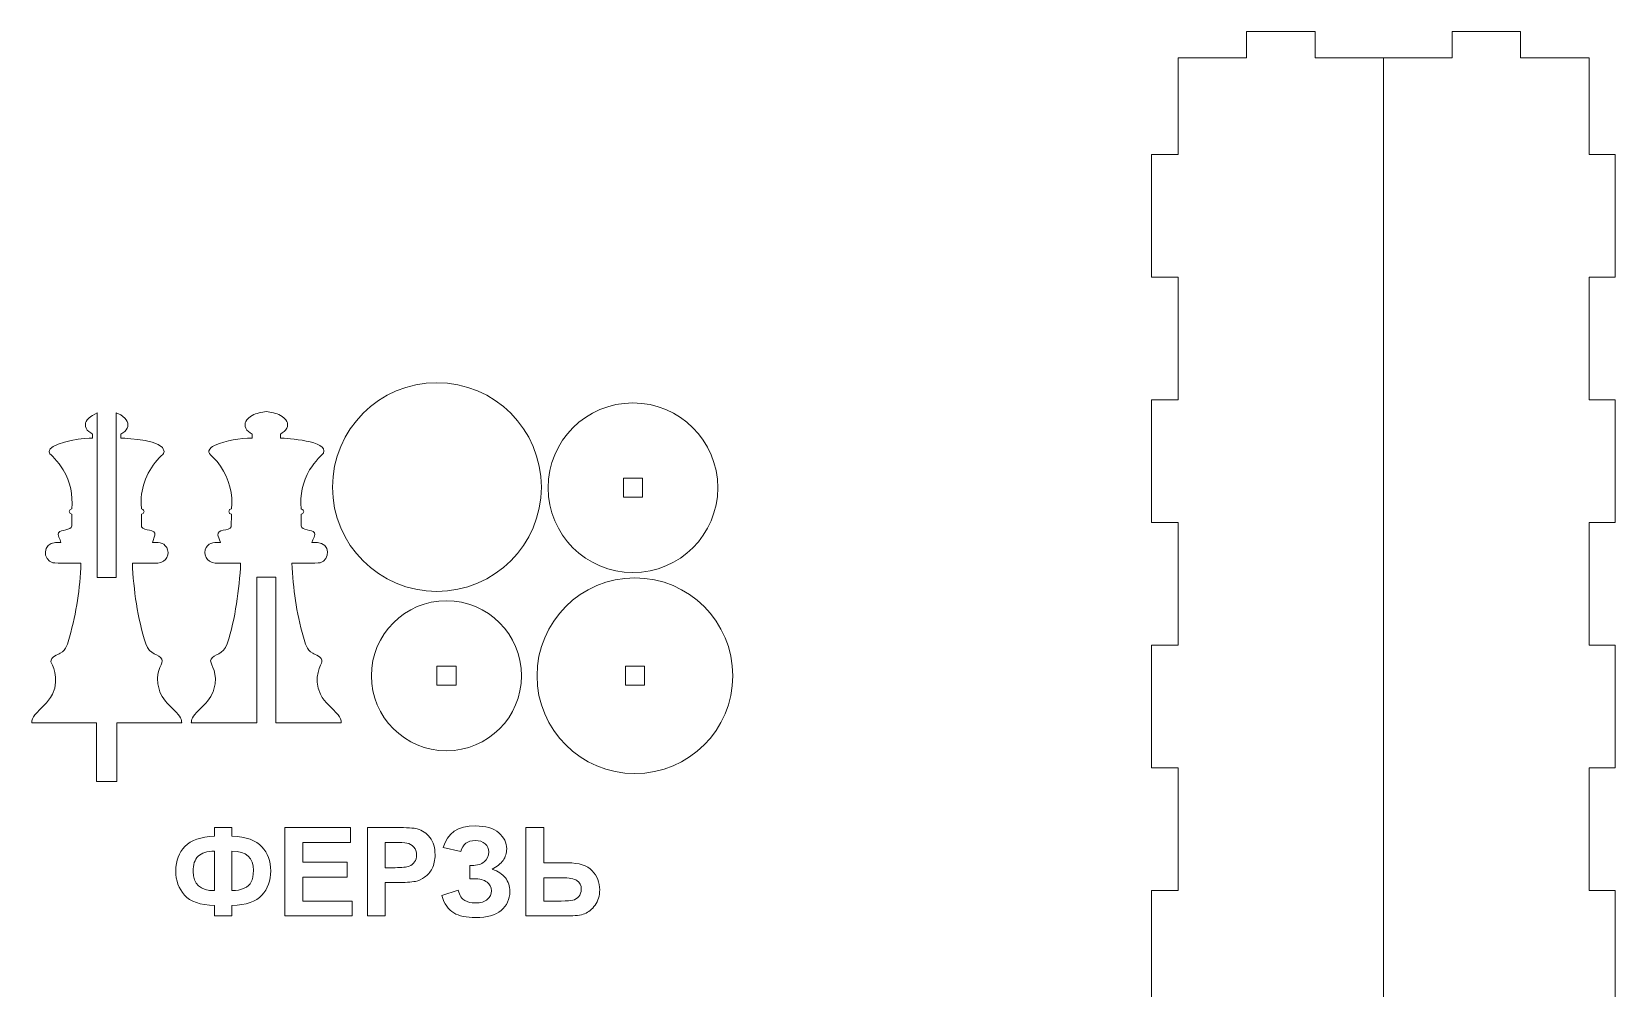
# Model space of a CAD drawing. Header units: centimetres. Extents: x -42.4 to 48.9, y -29.7 to 10.7.
# Drawn here: x -19.81 to 4.45, y -5.01 to 9.66 of the extents above; entities that cross this region are included whole.
import ezdxf

# ---------------------------------------------------------------- set-up
doc = ezdxf.new("R2010")
doc.units = ezdxf.units.CM
doc.header["$MEASUREMENT"] = 0
doc.layers.add('layer 1', color=7, linetype='Continuous')

msp = doc.modelspace()

# ---------------------------------------------------------------- linework, layer by layer
at = {"layer": 'layer 1', "color": 250, "lineweight": 9}
for points, knots in [([(0.90259, 9.25633), (0.90259, 9.25633), (0.90259, -21.91053), (0.90259, -21.91053), (0.90259, -21.91053), (0.90259, -21.91053), (-0.14721, -21.91053), (-0.14721, -21.91053), (-0.14721, -21.91053), (-0.14721, -21.91053), (-0.14721, -22.3101), (-0.14721, -22.3101), (-0.14721, -22.3101), (-0.14721, -22.3101), (-1.197, -22.3101), (-1.197, -22.3101), (-1.197, -22.3101), (-1.197, -22.3101), (-1.197, -21.91053), (-1.197, -21.91053), (-1.197, -21.91053), (-1.197, -21.91053), (-2.24679, -21.91053), (-2.24679, -21.91053), (-2.24679, -21.91053), (-2.24679, -21.91053), (-2.24679, -20.42976), (-2.24679, -20.42976), (-2.24679, -20.42976), (-2.24679, -20.42976), (-2.65242, -20.42976), (-2.65242, -20.42976), (-2.65242, -20.42976), (-2.65242, -20.42976), (-2.65242, -18.5494), (-2.65242, -18.5494), (-2.65242, -18.5494), (-2.65242, -18.5494), (-2.24679, -18.5494), (-2.24679, -18.5494), (-2.24679, -18.5494), (-2.24679, -18.5494), (-2.24679, -16.66905), (-2.24679, -16.66905), (-2.24679, -16.66905), (-2.24679, -16.66905), (-2.65242, -16.66905), (-2.65242, -16.66905), (-2.65242, -16.66905), (-2.65242, -16.66905), (-2.65242, -14.78869), (-2.65242, -14.78869), (-2.65242, -14.78869), (-2.65242, -14.78869), (-2.24679, -14.78869), (-2.24679, -14.78869), (-2.24679, -14.78869), (-2.24679, -14.78869), (-2.24679, -12.90834), (-2.24679, -12.90834), (-2.24679, -12.90834), (-2.24679, -12.90834), (-2.65242, -12.90834), (-2.65242, -12.90834), (-2.65242, -12.90834), (-2.65242, -12.90834), (-2.65242, -11.02798), (-2.65242, -11.02798), (-2.65242, -11.02798), (-2.65242, -11.02798), (-2.24679, -11.02798), (-2.24679, -11.02798), (-2.24679, -11.02798), (-2.24679, -11.02798), (-2.24679, -9.14763), (-2.24679, -9.14763), (-2.24679, -9.14763), (-2.24679, -9.14763), (-2.65242, -9.14763), (-2.65242, -9.14763), (-2.65242, -9.14763), (-2.65242, -9.14763), (-2.65242, -7.26727), (-2.65242, -7.26727), (-2.65242, -7.26727), (-2.65242, -7.26727), (-2.24679, -7.26727), (-2.24679, -7.26727), (-2.24679, -7.26727), (-2.24679, -7.26727), (-2.24679, -5.38693), (-2.24679, -5.38693), (-2.24679, -5.38693), (-2.24679, -5.38693), (-2.65242, -5.38693), (-2.65242, -5.38693), (-2.65242, -5.38693), (-2.65242, -5.38693), (-2.65242, -3.50657), (-2.65242, -3.50657), (-2.65242, -3.50657), (-2.65242, -3.50657), (-2.24679, -3.50657), (-2.24679, -3.50657), (-2.24679, -3.50657), (-2.24679, -3.50657), (-2.24679, -1.62621), (-2.24679, -1.62621), (-2.24679, -1.62621), (-2.24679, -1.62621), (-2.65242, -1.62621), (-2.65242, -1.62621), (-2.65242, -1.62621), (-2.65242, -1.62621), (-2.65242, 0.25415), (-2.65242, 0.25415), (-2.65242, 0.25415), (-2.65242, 0.25415), (-2.24679, 0.25415), (-2.24679, 0.25415), (-2.24679, 0.25415), (-2.24679, 0.25415), (-2.24679, 2.1345), (-2.24679, 2.1345), (-2.24679, 2.1345), (-2.24679, 2.1345), (-2.65242, 2.1345), (-2.65242, 2.1345), (-2.65242, 2.1345), (-2.65242, 2.1345), (-2.65242, 4.01486), (-2.65242, 4.01486), (-2.65242, 4.01486), (-2.65242, 4.01486), (-2.24679, 4.01486), (-2.24679, 4.01486), (-2.24679, 4.01486), (-2.24679, 4.01486), (-2.24679, 5.8952), (-2.24679, 5.8952), (-2.24679, 5.8952), (-2.24679, 5.8952), (-2.65242, 5.8952), (-2.65242, 5.8952), (-2.65242, 5.8952), (-2.65242, 5.8952), (-2.65242, 7.77556), (-2.65242, 7.77556), (-2.65242, 7.77556), (-2.65242, 7.77556), (-2.24679, 7.77556), (-2.24679, 7.77556), (-2.24679, 7.77556), (-2.24679, 7.77556), (-2.24679, 9.25633), (-2.24679, 9.25633), (-2.24679, 9.25633), (-2.24679, 9.25633), (-1.197, 9.25633), (-1.197, 9.25633), (-1.197, 9.25633), (-1.197, 9.25633), (-1.197, 9.65592), (-1.197, 9.65592), (-1.197, 9.65592), (-1.197, 9.65592), (-0.14721, 9.65592), (-0.14721, 9.65592), (-0.14721, 9.65592), (-0.14721, 9.65592), (-0.14721, 9.25633), (-0.14721, 9.25633), (-0.14721, 9.25633), (-0.14721, 9.25633), (0.90259, 9.25633), (0.90259, 9.25633)], [0, 0, 0, 0, 0.02222222, 0.02222222, 0.02222222, 0.02222222, 0.04444444, 0.04444444, 0.04444444, 0.04444444, 0.06666667, 0.06666667, 0.06666667, 0.06666667, 0.08888889, 0.08888889, 0.08888889, 0.08888889, 0.11111111, 0.11111111, 0.11111111, 0.11111111, 0.13333333, 0.13333333, 0.13333333, 0.13333333, 0.15555556, 0.15555556, 0.15555556, 0.15555556, 0.17777778, 0.17777778, 0.17777778, 0.17777778, 0.2, 0.2, 0.2, 0.2, 0.22222222, 0.22222222, 0.22222222, 0.22222222, 0.24444444, 0.24444444, 0.24444444, 0.24444444, 0.26666667, 0.26666667, 0.26666667, 0.26666667, 0.28888889, 0.28888889, 0.28888889, 0.28888889, 0.31111111, 0.31111111, 0.31111111, 0.31111111, 0.33333333, 0.33333333, 0.33333333, 0.33333333, 0.35555556, 0.35555556, 0.35555556, 0.35555556, 0.37777778, 0.37777778, 0.37777778, 0.37777778, 0.4, 0.4, 0.4, 0.4, 0.42222222, 0.42222222, 0.42222222, 0.42222222, 0.44444444, 0.44444444, 0.44444444, 0.44444444, 0.46666667, 0.46666667, 0.46666667, 0.46666667, 0.48888889, 0.48888889, 0.48888889, 0.48888889, 0.51111111, 0.51111111, 0.51111111, 0.51111111, 0.53333333, 0.53333333, 0.53333333, 0.53333333, 0.55555556, 0.55555556, 0.55555556, 0.55555556, 0.57777778, 0.57777778, 0.57777778, 0.57777778, 0.6, 0.6, 0.6, 0.6, 0.62222222, 0.62222222, 0.62222222, 0.62222222, 0.64444444, 0.64444444, 0.64444444, 0.64444444, 0.66666667, 0.66666667, 0.66666667, 0.66666667, 0.68888889, 0.68888889, 0.68888889, 0.68888889, 0.71111111, 0.71111111, 0.71111111, 0.71111111, 0.73333333, 0.73333333, 0.73333333, 0.73333333, 0.75555556, 0.75555556, 0.75555556, 0.75555556, 0.77777778, 0.77777778, 0.77777778, 0.77777778, 0.8, 0.8, 0.8, 0.8, 0.82222222, 0.82222222, 0.82222222, 0.82222222, 0.84444444, 0.84444444, 0.84444444, 0.84444444, 0.86666667, 0.86666667, 0.86666667, 0.86666667, 0.88888889, 0.88888889, 0.88888889, 0.88888889, 0.91111111, 0.91111111, 0.91111111, 0.91111111, 0.93333333, 0.93333333, 0.93333333, 0.93333333, 0.95555556, 0.95555556, 0.95555556, 0.95555556, 1, 1, 1, 1]), ([(0.90259, -21.91053), (0.90259, -21.91053), (1.95238, -21.91053), (1.95238, -21.91053), (1.95238, -21.91053), (1.95238, -21.91053), (1.95238, -22.3101), (1.95238, -22.3101), (1.95238, -22.3101), (1.95238, -22.3101), (3.00218, -22.3101), (3.00218, -22.3101), (3.00218, -22.3101), (3.00218, -22.3101), (3.00218, -21.91053), (3.00218, -21.91053), (3.00218, -21.91053), (3.00218, -21.91053), (4.05197, -21.91053), (4.05197, -21.91053), (4.05197, -21.91053), (4.05197, -21.91053), (4.05197, -20.42976), (4.05197, -20.42976), (4.05197, -20.42976), (4.05197, -20.42976), (4.45325, -20.42976), (4.45325, -20.42976), (4.45325, -20.42976), (4.45325, -20.42976), (4.45325, -18.5494), (4.45325, -18.5494), (4.45325, -18.5494), (4.45325, -18.5494), (4.05197, -18.5494), (4.05197, -18.5494), (4.05197, -18.5494), (4.05197, -18.5494), (4.05197, -16.66905), (4.05197, -16.66905), (4.05197, -16.66905), (4.05197, -16.66905), (4.45325, -16.66905), (4.45325, -16.66905), (4.45325, -16.66905), (4.45325, -16.66905), (4.45325, -14.78869), (4.45325, -14.78869), (4.45325, -14.78869), (4.45325, -14.78869), (4.05197, -14.78869), (4.05197, -14.78869), (4.05197, -14.78869), (4.05197, -14.78869), (4.05197, -12.90834), (4.05197, -12.90834), (4.05197, -12.90834), (4.05197, -12.90834), (4.45325, -12.90834), (4.45325, -12.90834), (4.45325, -12.90834), (4.45325, -12.90834), (4.45325, -11.02798), (4.45325, -11.02798), (4.45325, -11.02798), (4.45325, -11.02798), (4.05197, -11.02798), (4.05197, -11.02798), (4.05197, -11.02798), (4.05197, -11.02798), (4.05197, -9.14763), (4.05197, -9.14763), (4.05197, -9.14763), (4.05197, -9.14763), (4.45325, -9.14763), (4.45325, -9.14763), (4.45325, -9.14763), (4.45325, -9.14763), (4.45325, -7.26727), (4.45325, -7.26727), (4.45325, -7.26727), (4.45325, -7.26727), (4.05197, -7.26727), (4.05197, -7.26727), (4.05197, -7.26727), (4.05197, -7.26727), (4.05197, -5.38693), (4.05197, -5.38693), (4.05197, -5.38693), (4.05197, -5.38693), (4.45325, -5.38693), (4.45325, -5.38693), (4.45325, -5.38693), (4.45325, -5.38693), (4.45325, -3.50657), (4.45325, -3.50657), (4.45325, -3.50657), (4.45325, -3.50657), (4.05197, -3.50657), (4.05197, -3.50657), (4.05197, -3.50657), (4.05197, -3.50657), (4.05197, -1.62621), (4.05197, -1.62621), (4.05197, -1.62621), (4.05197, -1.62621), (4.45325, -1.62621), (4.45325, -1.62621), (4.45325, -1.62621), (4.45325, -1.62621), (4.45325, 0.25415), (4.45325, 0.25415), (4.45325, 0.25415), (4.45325, 0.25415), (4.05197, 0.25415), (4.05197, 0.25415), (4.05197, 0.25415), (4.05197, 0.25415), (4.05197, 2.1345), (4.05197, 2.1345), (4.05197, 2.1345), (4.05197, 2.1345), (4.45325, 2.1345), (4.45325, 2.1345), (4.45325, 2.1345), (4.45325, 2.1345), (4.45325, 4.01486), (4.45325, 4.01486), (4.45325, 4.01486), (4.45325, 4.01486), (4.05197, 4.01486), (4.05197, 4.01486), (4.05197, 4.01486), (4.05197, 4.01486), (4.05197, 5.8952), (4.05197, 5.8952), (4.05197, 5.8952), (4.05197, 5.8952), (4.45325, 5.8952), (4.45325, 5.8952), (4.45325, 5.8952), (4.45325, 5.8952), (4.45325, 7.77556), (4.45325, 7.77556), (4.45325, 7.77556), (4.45325, 7.77556), (4.05197, 7.77556), (4.05197, 7.77556), (4.05197, 7.77556), (4.05197, 7.77556), (4.05197, 9.25633), (4.05197, 9.25633), (4.05197, 9.25633), (4.05197, 9.25633), (3.00218, 9.25633), (3.00218, 9.25633), (3.00218, 9.25633), (3.00218, 9.25633), (3.00218, 9.65592), (3.00218, 9.65592), (3.00218, 9.65592), (3.00218, 9.65592), (1.95238, 9.65592), (1.95238, 9.65592), (1.95238, 9.65592), (1.95238, 9.65592), (1.95238, 9.25633), (1.95238, 9.25633), (1.95238, 9.25633), (1.95238, 9.25633), (0.90259, 9.25633), (0.90259, 9.25633)], [0, 0, 0, 0, 0.02272727, 0.02272727, 0.02272727, 0.02272727, 0.04545455, 0.04545455, 0.04545455, 0.04545455, 0.06818182, 0.06818182, 0.06818182, 0.06818182, 0.09090909, 0.09090909, 0.09090909, 0.09090909, 0.11363636, 0.11363636, 0.11363636, 0.11363636, 0.13636364, 0.13636364, 0.13636364, 0.13636364, 0.15909091, 0.15909091, 0.15909091, 0.15909091, 0.18181818, 0.18181818, 0.18181818, 0.18181818, 0.20454545, 0.20454545, 0.20454545, 0.20454545, 0.22727273, 0.22727273, 0.22727273, 0.22727273, 0.25, 0.25, 0.25, 0.25, 0.27272727, 0.27272727, 0.27272727, 0.27272727, 0.29545455, 0.29545455, 0.29545455, 0.29545455, 0.31818182, 0.31818182, 0.31818182, 0.31818182, 0.34090909, 0.34090909, 0.34090909, 0.34090909, 0.36363636, 0.36363636, 0.36363636, 0.36363636, 0.38636364, 0.38636364, 0.38636364, 0.38636364, 0.40909091, 0.40909091, 0.40909091, 0.40909091, 0.43181818, 0.43181818, 0.43181818, 0.43181818, 0.45454545, 0.45454545, 0.45454545, 0.45454545, 0.47727273, 0.47727273, 0.47727273, 0.47727273, 0.5, 0.5, 0.5, 0.5, 0.52272727, 0.52272727, 0.52272727, 0.52272727, 0.54545455, 0.54545455, 0.54545455, 0.54545455, 0.56818182, 0.56818182, 0.56818182, 0.56818182, 0.59090909, 0.59090909, 0.59090909, 0.59090909, 0.61363636, 0.61363636, 0.61363636, 0.61363636, 0.63636364, 0.63636364, 0.63636364, 0.63636364, 0.65909091, 0.65909091, 0.65909091, 0.65909091, 0.68181818, 0.68181818, 0.68181818, 0.68181818, 0.70454545, 0.70454545, 0.70454545, 0.70454545, 0.72727273, 0.72727273, 0.72727273, 0.72727273, 0.75, 0.75, 0.75, 0.75, 0.77272727, 0.77272727, 0.77272727, 0.77272727, 0.79545455, 0.79545455, 0.79545455, 0.79545455, 0.81818182, 0.81818182, 0.81818182, 0.81818182, 0.84090909, 0.84090909, 0.84090909, 0.84090909, 0.86363636, 0.86363636, 0.86363636, 0.86363636, 0.88636364, 0.88636364, 0.88636364, 0.88636364, 0.90909091, 0.90909091, 0.90909091, 0.90909091, 0.93181818, 0.93181818, 0.93181818, 0.93181818, 0.95454545, 0.95454545, 0.95454545, 0.95454545, 1, 1, 1, 1]), ([(-18.81841, -0.94006), (-18.81841, -0.94006), (-18.81841, -1.84006), (-18.81841, -1.84006), (-18.81841, -1.84006), (-18.81841, -1.84006), (-18.50341, -1.84006), (-18.50341, -1.84006), (-18.50341, -1.84006), (-18.50341, -1.84006), (-18.50341, -0.94006), (-18.50341, -0.94006), (-18.50341, -0.94006), (-18.50341, -0.94006), (-17.51185, -0.94006), (-17.51185, -0.94006), (-17.51185, -0.94006), (-17.51228, -0.91493), (-17.51797, -0.88916), (-17.52958, -0.86322), (-17.52958, -0.86322), (-17.55716, -0.80159), (-17.68054, -0.69418), (-17.7339, -0.63614), (-17.7339, -0.63614), (-17.81145, -0.55179), (-17.86137, -0.4559), (-17.87634, -0.34129), (-17.87634, -0.34129), (-17.90756, -0.10217), (-17.78102, -0.03055), (-17.81456, 0.03551), (-17.81456, 0.03551), (-17.86016, 0.12531), (-18.00391, 0.09186), (-18.06252, 0.27488), (-18.06252, 0.27488), (-18.1875, 0.66516), (-18.2492, 1.10157), (-18.26758, 1.51036), (-18.26758, 1.51036), (-18.26758, 1.51036), (-17.87893, 1.51036), (-17.87893, 1.51036), (-17.87893, 1.51036), (-17.73784, 1.5196), (-17.68909, 1.6568), (-17.74171, 1.74806), (-17.74171, 1.74806), (-17.79319, 1.83734), (-17.8824, 1.8273), (-17.96128, 1.8273), (-17.96128, 1.8273), (-17.96128, 1.8273), (-17.9206, 1.93818), (-17.9206, 1.93818), (-17.9206, 1.93818), (-17.89691, 2.03381), (-18.09417, 1.99883), (-18.12483, 2.06537), (-18.12483, 2.06537), (-18.12483, 2.06537), (-18.12854, 2.2599), (-18.12854, 2.2599), (-18.12854, 2.2599), (-18.12854, 2.2599), (-18.09986, 2.27173), (-18.09986, 2.27173), (-18.09986, 2.27173), (-18.09986, 2.27173), (-18.08794, 2.30042), (-18.08794, 2.30042), (-18.08794, 2.30042), (-18.103, 2.33666), (-18.09231, 2.32598), (-18.12854, 2.34102), (-18.12854, 2.34102), (-18.12854, 2.34102), (-18.1331, 2.41859), (-18.1331, 2.41859), (-18.1331, 2.41859), (-18.13807, 2.67869), (-18.03662, 2.93619), (-17.85585, 3.12319), (-17.85585, 3.12319), (-17.80573, 3.17504), (-17.78838, 3.17061), (-17.78004, 3.22049), (-17.78004, 3.22049), (-17.78727, 3.40818), (-18.32481, 3.41608), (-18.44335, 3.42691), (-18.44335, 3.42691), (-18.44335, 3.42691), (-18.44335, 3.48642), (-18.44335, 3.48642), (-18.44335, 3.48642), (-18.44335, 3.48642), (-18.38377, 3.52847), (-18.38377, 3.52847), (-18.38377, 3.52847), (-18.31982, 3.59004), (-18.31983, 3.66992), (-18.38377, 3.73148), (-18.38377, 3.73148), (-18.42053, 3.76686), (-18.46447, 3.80021), (-18.51592, 3.81169), (-18.51592, 3.81169), (-18.51592, 3.81169), (-18.51592, 1.28951), (-18.51592, 1.28951), (-18.51592, 1.28951), (-18.51592, 1.28951), (-18.80592, 1.28951), (-18.80592, 1.28951), (-18.80592, 1.28951), (-18.80592, 1.28951), (-18.80592, 3.81169), (-18.80592, 3.81169), (-18.80592, 3.81169), (-18.80592, 3.81169), (-18.87868, 3.77353), (-18.87868, 3.77353), (-18.87868, 3.77353), (-18.91032, 3.75606), (-18.95991, 3.71551), (-18.97568, 3.68253), (-18.97568, 3.68253), (-18.99014, 3.65229), (-18.99014, 3.60766), (-18.97568, 3.57742), (-18.97568, 3.57742), (-18.95686, 3.53805), (-18.91284, 3.51053), (-18.87868, 3.48642), (-18.87868, 3.48642), (-18.87868, 3.48642), (-18.87868, 3.42691), (-18.87868, 3.42691), (-18.87868, 3.42691), (-18.87868, 3.42691), (-18.92953, 3.42691), (-18.92953, 3.42691), (-18.92953, 3.42691), (-19.09931, 3.4203), (-19.56301, 3.33239), (-19.54206, 3.22049), (-19.54206, 3.22049), (-19.54206, 3.22049), (-19.5369, 3.19658), (-19.5369, 3.19658), (-19.5369, 3.19658), (-19.53068, 3.18279), (-19.40369, 3.07093), (-19.32539, 2.93816), (-19.32539, 2.93816), (-19.21171, 2.7454), (-19.18071, 2.55985), (-19.19357, 2.34102), (-19.19357, 2.34102), (-19.19357, 2.34102), (-19.22225, 2.32911), (-19.22225, 2.32911), (-19.22225, 2.32911), (-19.23721, 2.29287), (-19.23721, 2.30797), (-19.22225, 2.27173), (-19.22225, 2.27173), (-19.22225, 2.27173), (-19.19357, 2.2599), (-19.19357, 2.2599), (-19.19357, 2.2599), (-19.19357, 2.2599), (-19.19357, 2.07934), (-19.19357, 2.07934), (-19.19357, 2.07934), (-19.20305, 2.0067), (-19.36506, 2.0267), (-19.39825, 1.97582), (-19.39825, 1.97582), (-19.41644, 1.94793), (-19.3767, 1.87068), (-19.36076, 1.8273), (-19.36076, 1.8273), (-19.36076, 1.8273), (-19.44311, 1.8273), (-19.44311, 1.8273), (-19.44311, 1.8273), (-19.6423, 1.81428), (-19.64782, 1.55968), (-19.48416, 1.51575), (-19.48416, 1.51575), (-19.44409, 1.50499), (-19.09827, 1.51036), (-19.05445, 1.51036), (-19.05445, 1.51036), (-19.07256, 1.10859), (-19.12146, 0.76372), (-19.23023, 0.37537), (-19.23023, 0.37537), (-19.25961, 0.27049), (-19.2757, 0.18815), (-19.37198, 0.12765), (-19.37198, 0.12765), (-19.40407, 0.10748), (-19.52676, 0.07345), (-19.51391, -0.00167), (-19.51391, -0.00167), (-19.50862, -0.0326), (-19.36685, -0.23913), (-19.4932, -0.50022), (-19.4932, -0.50022), (-19.55779, -0.63368), (-19.67289, -0.70927), (-19.76308, -0.81639), (-19.76308, -0.81639), (-19.7944, -0.8536), (-19.80986, -0.89656), (-19.80999, -0.94006), (-19.80999, -0.94006), (-19.80999, -0.94006), (-18.81841, -0.94006), (-18.81841, -0.94006)], [0, 0, 0, 0, 0.01754386, 0.01754386, 0.01754386, 0.01754386, 0.03508772, 0.03508772, 0.03508772, 0.03508772, 0.05263158, 0.05263158, 0.05263158, 0.05263158, 0.07017544, 0.07017544, 0.07017544, 0.07017544, 0.0877193, 0.0877193, 0.0877193, 0.0877193, 0.10526316, 0.10526316, 0.10526316, 0.10526316, 0.12280702, 0.12280702, 0.12280702, 0.12280702, 0.14035088, 0.14035088, 0.14035088, 0.14035088, 0.15789474, 0.15789474, 0.15789474, 0.15789474, 0.1754386, 0.1754386, 0.1754386, 0.1754386, 0.19298246, 0.19298246, 0.19298246, 0.19298246, 0.21052632, 0.21052632, 0.21052632, 0.21052632, 0.22807018, 0.22807018, 0.22807018, 0.22807018, 0.24561404, 0.24561404, 0.24561404, 0.24561404, 0.26315789, 0.26315789, 0.26315789, 0.26315789, 0.28070175, 0.28070175, 0.28070175, 0.28070175, 0.29824561, 0.29824561, 0.29824561, 0.29824561, 0.31578947, 0.31578947, 0.31578947, 0.31578947, 0.33333333, 0.33333333, 0.33333333, 0.33333333, 0.35087719, 0.35087719, 0.35087719, 0.35087719, 0.36842105, 0.36842105, 0.36842105, 0.36842105, 0.38596491, 0.38596491, 0.38596491, 0.38596491, 0.40350877, 0.40350877, 0.40350877, 0.40350877, 0.42105263, 0.42105263, 0.42105263, 0.42105263, 0.43859649, 0.43859649, 0.43859649, 0.43859649, 0.45614035, 0.45614035, 0.45614035, 0.45614035, 0.47368421, 0.47368421, 0.47368421, 0.47368421, 0.49122807, 0.49122807, 0.49122807, 0.49122807, 0.50877193, 0.50877193, 0.50877193, 0.50877193, 0.52631579, 0.52631579, 0.52631579, 0.52631579, 0.54385965, 0.54385965, 0.54385965, 0.54385965, 0.56140351, 0.56140351, 0.56140351, 0.56140351, 0.57894737, 0.57894737, 0.57894737, 0.57894737, 0.59649123, 0.59649123, 0.59649123, 0.59649123, 0.61403509, 0.61403509, 0.61403509, 0.61403509, 0.63157895, 0.63157895, 0.63157895, 0.63157895, 0.64912281, 0.64912281, 0.64912281, 0.64912281, 0.66666667, 0.66666667, 0.66666667, 0.66666667, 0.68421053, 0.68421053, 0.68421053, 0.68421053, 0.70175439, 0.70175439, 0.70175439, 0.70175439, 0.71929825, 0.71929825, 0.71929825, 0.71929825, 0.73684211, 0.73684211, 0.73684211, 0.73684211, 0.75438596, 0.75438596, 0.75438596, 0.75438596, 0.77192982, 0.77192982, 0.77192982, 0.77192982, 0.78947368, 0.78947368, 0.78947368, 0.78947368, 0.80701754, 0.80701754, 0.80701754, 0.80701754, 0.8245614, 0.8245614, 0.8245614, 0.8245614, 0.84210526, 0.84210526, 0.84210526, 0.84210526, 0.85964912, 0.85964912, 0.85964912, 0.85964912, 0.87719298, 0.87719298, 0.87719298, 0.87719298, 0.89473684, 0.89473684, 0.89473684, 0.89473684, 0.9122807, 0.9122807, 0.9122807, 0.9122807, 0.92982456, 0.92982456, 0.92982456, 0.92982456, 0.94736842, 0.94736842, 0.94736842, 0.94736842, 0.96491228, 0.96491228, 0.96491228, 0.96491228, 1, 1, 1, 1]), ([(-16.3606, -0.94006), (-16.3606, -0.273), (-16.3606, 1.29656), (-16.3606, 1.29656), (-16.3606, 1.29656), (-16.3606, 1.29656), (-16.0706, 1.29656), (-16.0706, 1.29656), (-16.0706, 1.29656), (-16.0706, 1.29656), (-16.0706, -0.273), (-16.0706, -0.94006), (-16.0706, -0.94006), (-16.0706, -0.94006), (-15.06649, -0.94006), (-15.06649, -0.94006), (-15.06649, -0.94006), (-15.06659, -0.89659), (-15.08203, -0.85365), (-15.11348, -0.81641), (-15.11348, -0.81641), (-15.20381, -0.70941), (-15.31926, -0.63283), (-15.38335, -0.50023), (-15.38335, -0.50023), (-15.50962, -0.239), (-15.36795, -0.03289), (-15.36255, -0.00168), (-15.36255, -0.00168), (-15.34957, 0.07324), (-15.4725, 0.1076), (-15.50448, 0.12765), (-15.50448, 0.12765), (-15.60044, 0.18781), (-15.61706, 0.27089), (-15.64633, 0.37537), (-15.64633, 0.37537), (-15.75507, 0.76355), (-15.80392, 1.1088), (-15.82202, 1.51036), (-15.82202, 1.51036), (-15.77815, 1.51036), (-15.43251, 1.50499), (-15.39238, 1.51575), (-15.39238, 1.51575), (-15.22859, 1.55967), (-15.23422, 1.81427), (-15.43336, 1.82729), (-15.43336, 1.82729), (-15.43336, 1.82729), (-15.51571, 1.82729), (-15.51571, 1.82729), (-15.51571, 1.82729), (-15.4998, 1.87067), (-15.46008, 1.94803), (-15.47822, 1.97582), (-15.47822, 1.97582), (-15.51143, 2.02671), (-15.67346, 2.00666), (-15.68299, 2.07934), (-15.68299, 2.07934), (-15.68299, 2.07934), (-15.68299, 2.25989), (-15.68299, 2.25989), (-15.68299, 2.25989), (-15.64675, 2.27485), (-15.65744, 2.26418), (-15.64237, 2.30042), (-15.64237, 2.30042), (-15.65744, 2.33666), (-15.64675, 2.32598), (-15.68299, 2.34102), (-15.68299, 2.34102), (-15.69561, 2.56006), (-15.66491, 2.74496), (-15.55115, 2.93808), (-15.55115, 2.93808), (-15.4726, 3.07143), (-15.34584, 3.18258), (-15.33956, 3.19658), (-15.33956, 3.19658), (-15.25328, 3.3889), (-15.91151, 3.41898), (-15.99779, 3.42691), (-15.99779, 3.42691), (-15.99779, 3.42691), (-15.99779, 3.48633), (-15.99779, 3.48633), (-15.99779, 3.48633), (-15.96357, 3.51048), (-15.91964, 3.53799), (-15.9008, 3.57742), (-15.9008, 3.57742), (-15.88633, 3.6077), (-15.88632, 3.65224), (-15.9008, 3.68253), (-15.9008, 3.68253), (-15.91657, 3.71553), (-15.96613, 3.75605), (-15.99779, 3.77352), (-15.99779, 3.77352), (-16.06032, 3.80802), (-16.14565, 3.82387), (-16.21546, 3.83165), (-16.21546, 3.83165), (-16.28524, 3.82387), (-16.37062, 3.808), (-16.43312, 3.77352), (-16.43312, 3.77352), (-16.46467, 3.75611), (-16.51448, 3.71539), (-16.53018, 3.68253), (-16.53018, 3.68253), (-16.54459, 3.65238), (-16.54458, 3.60756), (-16.53018, 3.57742), (-16.53018, 3.57742), (-16.51136, 3.53801), (-16.4673, 3.51046), (-16.43312, 3.48633), (-16.43312, 3.48633), (-16.43312, 3.48633), (-16.43312, 3.42691), (-16.43312, 3.42691), (-16.43312, 3.42691), (-16.62174, 3.42691), (-16.82565, 3.39292), (-16.99764, 3.31685), (-16.99764, 3.31685), (-17.02734, 3.30251), (-17.05429, 3.29644), (-17.08262, 3.25812), (-17.08262, 3.25812), (-17.12733, 3.18769), (-17.04446, 3.15684), (-16.96892, 3.06528), (-16.96892, 3.06528), (-16.82038, 2.88524), (-16.739, 2.65196), (-16.74345, 2.41859), (-16.74345, 2.41859), (-16.74345, 2.41859), (-16.74801, 2.34102), (-16.74801, 2.34102), (-16.74801, 2.34102), (-16.74801, 2.34102), (-16.7767, 2.32911), (-16.7767, 2.32911), (-16.7767, 2.32911), (-16.79163, 2.29287), (-16.79163, 2.30797), (-16.7767, 2.27173), (-16.7767, 2.27173), (-16.7767, 2.27173), (-16.74801, 2.25989), (-16.74801, 2.25989), (-16.74801, 2.25989), (-16.74801, 2.25989), (-16.75171, 2.06537), (-16.75171, 2.06537), (-16.75171, 2.06537), (-16.78234, 1.99881), (-16.97945, 2.03387), (-16.95595, 1.93818), (-16.95595, 1.93818), (-16.95595, 1.93818), (-16.9152, 1.82729), (-16.9152, 1.82729), (-16.9152, 1.82729), (-16.99423, 1.82729), (-17.08326, 1.83736), (-17.13476, 1.74806), (-17.13476, 1.74806), (-17.1876, 1.65644), (-17.13837, 1.51957), (-16.99755, 1.51036), (-16.99755, 1.51036), (-16.99755, 1.51036), (-16.60889, 1.51036), (-16.60889, 1.51036), (-16.60889, 1.51036), (-16.62734, 1.101), (-16.68898, 0.66579), (-16.81396, 0.27488), (-16.81396, 0.27488), (-16.87238, 0.09214), (-17.01622, 0.12529), (-17.06198, 0.03551), (-17.06198, 0.03551), (-17.09561, -0.03048), (-16.96895, -0.10203), (-17.0002, -0.34131), (-17.0002, -0.34131), (-17.01517, -0.45591), (-17.06511, -0.55182), (-17.14266, -0.63616), (-17.14266, -0.63616), (-17.19593, -0.69409), (-17.31943, -0.80169), (-17.34696, -0.86322), (-17.34696, -0.86322), (-17.35857, -0.88918), (-17.36427, -0.91495), (-17.3647, -0.94006), (-17.3647, -0.94006), (-17.3647, -0.94006), (-16.3606, -0.94006), (-16.3606, -0.94006)], [0, 0, 0, 0, 0.01886792, 0.01886792, 0.01886792, 0.01886792, 0.03773585, 0.03773585, 0.03773585, 0.03773585, 0.05660377, 0.05660377, 0.05660377, 0.05660377, 0.0754717, 0.0754717, 0.0754717, 0.0754717, 0.09433962, 0.09433962, 0.09433962, 0.09433962, 0.11320755, 0.11320755, 0.11320755, 0.11320755, 0.13207547, 0.13207547, 0.13207547, 0.13207547, 0.1509434, 0.1509434, 0.1509434, 0.1509434, 0.16981132, 0.16981132, 0.16981132, 0.16981132, 0.18867925, 0.18867925, 0.18867925, 0.18867925, 0.20754717, 0.20754717, 0.20754717, 0.20754717, 0.22641509, 0.22641509, 0.22641509, 0.22641509, 0.24528302, 0.24528302, 0.24528302, 0.24528302, 0.26415094, 0.26415094, 0.26415094, 0.26415094, 0.28301887, 0.28301887, 0.28301887, 0.28301887, 0.30188679, 0.30188679, 0.30188679, 0.30188679, 0.32075472, 0.32075472, 0.32075472, 0.32075472, 0.33962264, 0.33962264, 0.33962264, 0.33962264, 0.35849057, 0.35849057, 0.35849057, 0.35849057, 0.37735849, 0.37735849, 0.37735849, 0.37735849, 0.39622642, 0.39622642, 0.39622642, 0.39622642, 0.41509434, 0.41509434, 0.41509434, 0.41509434, 0.43396226, 0.43396226, 0.43396226, 0.43396226, 0.45283019, 0.45283019, 0.45283019, 0.45283019, 0.47169811, 0.47169811, 0.47169811, 0.47169811, 0.49056604, 0.49056604, 0.49056604, 0.49056604, 0.50943396, 0.50943396, 0.50943396, 0.50943396, 0.52830189, 0.52830189, 0.52830189, 0.52830189, 0.54716981, 0.54716981, 0.54716981, 0.54716981, 0.56603774, 0.56603774, 0.56603774, 0.56603774, 0.58490566, 0.58490566, 0.58490566, 0.58490566, 0.60377358, 0.60377358, 0.60377358, 0.60377358, 0.62264151, 0.62264151, 0.62264151, 0.62264151, 0.64150943, 0.64150943, 0.64150943, 0.64150943, 0.66037736, 0.66037736, 0.66037736, 0.66037736, 0.67924528, 0.67924528, 0.67924528, 0.67924528, 0.69811321, 0.69811321, 0.69811321, 0.69811321, 0.71698113, 0.71698113, 0.71698113, 0.71698113, 0.73584906, 0.73584906, 0.73584906, 0.73584906, 0.75471698, 0.75471698, 0.75471698, 0.75471698, 0.77358491, 0.77358491, 0.77358491, 0.77358491, 0.79245283, 0.79245283, 0.79245283, 0.79245283, 0.81132075, 0.81132075, 0.81132075, 0.81132075, 0.83018868, 0.83018868, 0.83018868, 0.83018868, 0.8490566, 0.8490566, 0.8490566, 0.8490566, 0.86792453, 0.86792453, 0.86792453, 0.86792453, 0.88679245, 0.88679245, 0.88679245, 0.88679245, 0.90566038, 0.90566038, 0.90566038, 0.90566038, 0.9245283, 0.9245283, 0.9245283, 0.9245283, 0.94339623, 0.94339623, 0.94339623, 0.94339623, 0.96226415, 0.96226415, 0.96226415, 0.96226415, 1, 1, 1, 1]), ([(-16.74084, -3.73951), (-16.74084, -3.73951), (-16.74084, -3.89853), (-16.74084, -3.89853), (-16.74084, -3.89853), (-16.74084, -3.89853), (-17.00966, -3.89853), (-17.00966, -3.89853), (-17.00966, -3.89853), (-17.00966, -3.89853), (-17.00966, -3.73951), (-17.00966, -3.73951), (-17.00966, -3.73951), (-17.22641, -3.73162), (-17.37912, -3.67799), (-17.46841, -3.57923), (-17.46841, -3.57923), (-17.5577, -3.48016), (-17.60219, -3.35648), (-17.60219, -3.20787), (-17.60219, -3.20787), (-17.60219, -3.05138), (-17.55549, -2.92612), (-17.46242, -2.83147), (-17.46242, -2.83147), (-17.36902, -2.73682), (-17.21821, -2.68539), (-17.00966, -2.6775), (-17.00966, -2.6775), (-17.00966, -2.6775), (-17.00966, -2.54309), (-17.00966, -2.54309), (-17.00966, -2.54309), (-17.00966, -2.54309), (-16.74084, -2.54309), (-16.74084, -2.54309), (-16.74084, -2.54309), (-16.74084, -2.54309), (-16.74084, -2.6775), (-16.74084, -2.6775), (-16.74084, -2.6775), (-16.52535, -2.68539), (-16.37295, -2.73839), (-16.28303, -2.83652), (-16.28303, -2.83652), (-16.19311, -2.93433), (-16.14831, -3.05864), (-16.14831, -3.20882), (-16.14831, -3.20882), (-16.14831, -3.35806), (-16.19311, -3.48174), (-16.2824, -3.58018), (-16.2824, -3.58018), (-16.37201, -3.6783), (-16.52472, -3.73162), (-16.74084, -3.73951)], [0, 0, 0, 0, 0.06666667, 0.06666667, 0.06666667, 0.06666667, 0.13333333, 0.13333333, 0.13333333, 0.13333333, 0.2, 0.2, 0.2, 0.2, 0.26666667, 0.26666667, 0.26666667, 0.26666667, 0.33333333, 0.33333333, 0.33333333, 0.33333333, 0.4, 0.4, 0.4, 0.4, 0.46666667, 0.46666667, 0.46666667, 0.46666667, 0.53333333, 0.53333333, 0.53333333, 0.53333333, 0.6, 0.6, 0.6, 0.6, 0.66666667, 0.66666667, 0.66666667, 0.66666667, 0.73333333, 0.73333333, 0.73333333, 0.73333333, 0.8, 0.8, 0.8, 0.8, 0.86666667, 0.86666667, 0.86666667, 0.86666667, 1, 1, 1, 1]), ([(-15.92966, -3.89853), (-15.92966, -3.89853), (-15.92966, -2.54309), (-15.92966, -2.54309), (-15.92966, -2.54309), (-15.92966, -2.54309), (-14.92633, -2.54309), (-14.92633, -2.54309), (-14.92633, -2.54309), (-14.92633, -2.54309), (-14.92633, -2.77215), (-14.92633, -2.77215), (-14.92633, -2.77215), (-14.92633, -2.77215), (-15.65516, -2.77215), (-15.65516, -2.77215), (-15.65516, -2.77215), (-15.65516, -2.77215), (-15.65516, -3.07315), (-15.65516, -3.07315), (-15.65516, -3.07315), (-15.65516, -3.07315), (-14.97744, -3.07315), (-14.97744, -3.07315), (-14.97744, -3.07315), (-14.97744, -3.07315), (-14.97744, -3.30221), (-14.97744, -3.30221), (-14.97744, -3.30221), (-14.97744, -3.30221), (-15.65516, -3.30221), (-15.65516, -3.30221), (-15.65516, -3.30221), (-15.65516, -3.30221), (-15.65516, -3.66947), (-15.65516, -3.66947), (-15.65516, -3.66947), (-15.65516, -3.66947), (-14.89983, -3.66947), (-14.89983, -3.66947), (-14.89983, -3.66947), (-14.89983, -3.66947), (-14.89983, -3.89853), (-14.89983, -3.89853), (-14.89983, -3.89853), (-14.89983, -3.89853), (-15.92966, -3.89853), (-15.92966, -3.89853)], [0, 0, 0, 0, 0.07692308, 0.07692308, 0.07692308, 0.07692308, 0.15384615, 0.15384615, 0.15384615, 0.15384615, 0.23076923, 0.23076923, 0.23076923, 0.23076923, 0.30769231, 0.30769231, 0.30769231, 0.30769231, 0.38461538, 0.38461538, 0.38461538, 0.38461538, 0.46153846, 0.46153846, 0.46153846, 0.46153846, 0.53846154, 0.53846154, 0.53846154, 0.53846154, 0.61538462, 0.61538462, 0.61538462, 0.61538462, 0.69230769, 0.69230769, 0.69230769, 0.69230769, 0.76923077, 0.76923077, 0.76923077, 0.76923077, 0.84615385, 0.84615385, 0.84615385, 0.84615385, 1, 1, 1, 1]), ([(-14.66698, -3.89853), (-14.66698, -3.89853), (-14.66698, -2.54309), (-14.66698, -2.54309), (-14.66698, -2.54309), (-14.66698, -2.54309), (-14.2281, -2.54309), (-14.2281, -2.54309), (-14.2281, -2.54309), (-14.06182, -2.54309), (-13.9536, -2.54972), (-13.90312, -2.56328), (-13.90312, -2.56328), (-13.82551, -2.58379), (-13.76051, -2.62796), (-13.70814, -2.69612), (-13.70814, -2.69612), (-13.65576, -2.76427), (-13.62957, -2.85229), (-13.62957, -2.9602), (-13.62957, -2.9602), (-13.62957, -3.04349), (-13.64472, -3.11322), (-13.67469, -3.17001), (-13.67469, -3.17001), (-13.70498, -3.22681), (-13.74316, -3.27129), (-13.78954, -3.30379), (-13.78954, -3.30379), (-13.83592, -3.33597), (-13.88324, -3.35743), (-13.9312, -3.36784), (-13.9312, -3.36784), (-13.99651, -3.38078), (-14.09085, -3.3874), (-14.21453, -3.3874), (-14.21453, -3.3874), (-14.21453, -3.3874), (-14.39248, -3.3874), (-14.39248, -3.3874), (-14.39248, -3.3874), (-14.39248, -3.3874), (-14.39248, -3.89853), (-14.39248, -3.89853), (-14.39248, -3.89853), (-14.39248, -3.89853), (-14.66698, -3.89853), (-14.66698, -3.89853)], [0, 0, 0, 0, 0.07692308, 0.07692308, 0.07692308, 0.07692308, 0.15384615, 0.15384615, 0.15384615, 0.15384615, 0.23076923, 0.23076923, 0.23076923, 0.23076923, 0.30769231, 0.30769231, 0.30769231, 0.30769231, 0.38461538, 0.38461538, 0.38461538, 0.38461538, 0.46153846, 0.46153846, 0.46153846, 0.46153846, 0.53846154, 0.53846154, 0.53846154, 0.53846154, 0.61538462, 0.61538462, 0.61538462, 0.61538462, 0.69230769, 0.69230769, 0.69230769, 0.69230769, 0.76923077, 0.76923077, 0.76923077, 0.76923077, 0.84615385, 0.84615385, 0.84615385, 0.84615385, 1, 1, 1, 1]), ([(-13.23613, -2.91224), (-13.23613, -2.91224), (-13.50306, -2.84977), (-13.50306, -2.84977), (-13.50306, -2.84977), (-13.44563, -2.62891), (-13.28251, -2.51848), (-13.0137, -2.51848), (-13.0137, -2.51848), (-12.85468, -2.51848), (-12.73447, -2.5535), (-12.65338, -2.62355), (-12.65338, -2.62355), (-12.5723, -2.69359), (-12.53191, -2.77594), (-12.53191, -2.87059), (-12.53191, -2.87059), (-12.53191, -2.93527), (-12.55053, -2.99364), (-12.58744, -3.04602), (-12.58744, -3.04602), (-12.62436, -3.09808), (-12.67989, -3.14383), (-12.75372, -3.18358), (-12.75372, -3.18358), (-12.66411, -3.2145), (-12.59659, -3.25804), (-12.55179, -3.31452), (-12.55179, -3.31452), (-12.50699, -3.37131), (-12.48458, -3.44072), (-12.48458, -3.5237), (-12.48458, -3.5237), (-12.48458, -3.64297), (-12.52812, -3.7392), (-12.61552, -3.81271), (-12.61552, -3.81271), (-12.7026, -3.88623), (-12.83322, -3.92314), (-13.00707, -3.92314), (-13.00707, -3.92314), (-13.14874, -3.92314), (-13.26074, -3.89948), (-13.34278, -3.85215), (-13.34278, -3.85215), (-13.42481, -3.80482), (-13.48633, -3.71616), (-13.52767, -3.58617), (-13.52767, -3.58617), (-13.52767, -3.58617), (-13.27778, -3.50477), (-13.27778, -3.50477), (-13.27778, -3.50477), (-13.25191, -3.58649), (-13.2172, -3.63949), (-13.17429, -3.66347), (-13.17429, -3.66347), (-13.13138, -3.68777), (-13.07838, -3.69976), (-13.01527, -3.69976), (-13.01527, -3.69976), (-12.92882, -3.69976), (-12.86572, -3.68114), (-12.82597, -3.6436), (-12.82597, -3.6436), (-12.78653, -3.60605), (-12.76665, -3.56314), (-12.76665, -3.51455), (-12.76665, -3.51455), (-12.76665, -3.45902), (-12.78905, -3.4139), (-12.83386, -3.37983), (-12.83386, -3.37983), (-12.87834, -3.34575), (-12.94586, -3.32872), (-13.03578, -3.32872), (-13.03578, -3.32872), (-13.03578, -3.32872), (-13.09794, -3.32872), (-13.09794, -3.32872), (-13.09794, -3.32872), (-13.09794, -3.32872), (-13.09794, -3.12426), (-13.09794, -3.12426), (-13.09794, -3.12426), (-13.09794, -3.12426), (-13.0667, -3.12426), (-13.0667, -3.12426), (-13.0667, -3.12426), (-12.98309, -3.12426), (-12.91904, -3.10533), (-12.87487, -3.06779), (-12.87487, -3.06779), (-12.83038, -3.03024), (-12.8083, -2.98008), (-12.8083, -2.91792), (-12.8083, -2.91792), (-12.8083, -2.86838), (-12.82628, -2.82674), (-12.86225, -2.79266), (-12.86225, -2.79266), (-12.89822, -2.7589), (-12.94965, -2.74186), (-13.01654, -2.74186), (-13.01654, -2.74186), (-13.13107, -2.74186), (-13.20427, -2.79866), (-13.23613, -2.91224)], [0, 0, 0, 0, 0.03571429, 0.03571429, 0.03571429, 0.03571429, 0.07142857, 0.07142857, 0.07142857, 0.07142857, 0.10714286, 0.10714286, 0.10714286, 0.10714286, 0.14285714, 0.14285714, 0.14285714, 0.14285714, 0.17857143, 0.17857143, 0.17857143, 0.17857143, 0.21428571, 0.21428571, 0.21428571, 0.21428571, 0.25, 0.25, 0.25, 0.25, 0.28571429, 0.28571429, 0.28571429, 0.28571429, 0.32142857, 0.32142857, 0.32142857, 0.32142857, 0.35714286, 0.35714286, 0.35714286, 0.35714286, 0.39285714, 0.39285714, 0.39285714, 0.39285714, 0.42857143, 0.42857143, 0.42857143, 0.42857143, 0.46428571, 0.46428571, 0.46428571, 0.46428571, 0.5, 0.5, 0.5, 0.5, 0.53571429, 0.53571429, 0.53571429, 0.53571429, 0.57142857, 0.57142857, 0.57142857, 0.57142857, 0.60714286, 0.60714286, 0.60714286, 0.60714286, 0.64285714, 0.64285714, 0.64285714, 0.64285714, 0.67857143, 0.67857143, 0.67857143, 0.67857143, 0.71428571, 0.71428571, 0.71428571, 0.71428571, 0.75, 0.75, 0.75, 0.75, 0.78571429, 0.78571429, 0.78571429, 0.78571429, 0.82142857, 0.82142857, 0.82142857, 0.82142857, 0.85714286, 0.85714286, 0.85714286, 0.85714286, 0.89285714, 0.89285714, 0.89285714, 0.89285714, 0.92857143, 0.92857143, 0.92857143, 0.92857143, 1, 1, 1, 1]), ([(-12.23754, -2.54309), (-12.23754, -2.54309), (-11.96304, -2.54309), (-11.96304, -2.54309), (-11.96304, -2.54309), (-11.96304, -2.54309), (-11.96304, -3.08451), (-11.96304, -3.08451), (-11.96304, -3.08451), (-11.96304, -3.08451), (-11.59736, -3.08451), (-11.59736, -3.08451), (-11.59736, -3.08451), (-11.42509, -3.08451), (-11.30047, -3.1249), (-11.22317, -3.20567), (-11.22317, -3.20567), (-11.14587, -3.28644), (-11.10737, -3.3833), (-11.10737, -3.49625), (-11.10737, -3.49625), (-11.10737, -3.5887), (-11.13072, -3.66726), (-11.17773, -3.73194), (-11.17773, -3.73194), (-11.22443, -3.79694), (-11.27775, -3.84079), (-11.33801, -3.86382), (-11.33801, -3.86382), (-11.39796, -3.88686), (-11.48473, -3.89853), (-11.59799, -3.89853), (-11.59799, -3.89853), (-11.59799, -3.89853), (-12.23754, -3.89853), (-12.23754, -3.89853), (-12.23754, -3.89853), (-12.23754, -3.89853), (-12.23754, -2.54309), (-12.23754, -2.54309)], [0, 0, 0, 0, 0.09090909, 0.09090909, 0.09090909, 0.09090909, 0.18181818, 0.18181818, 0.18181818, 0.18181818, 0.27272727, 0.27272727, 0.27272727, 0.27272727, 0.36363636, 0.36363636, 0.36363636, 0.36363636, 0.45454545, 0.45454545, 0.45454545, 0.45454545, 0.54545455, 0.54545455, 0.54545455, 0.54545455, 0.63636364, 0.63636364, 0.63636364, 0.63636364, 0.72727273, 0.72727273, 0.72727273, 0.72727273, 0.81818182, 0.81818182, 0.81818182, 0.81818182, 1, 1, 1, 1]), ([(-17.00966, -3.51045), (-17.00966, -3.51045), (-17.00966, -2.90656), (-17.00966, -2.90656), (-17.00966, -2.90656), (-17.12545, -2.90656), (-17.20874, -2.93212), (-17.26017, -2.98355), (-17.26017, -2.98355), (-17.3116, -3.03497), (-17.33716, -3.11259), (-17.33716, -3.21639), (-17.33716, -3.21639), (-17.33716, -3.41233), (-17.22799, -3.51045), (-17.00966, -3.51045)], [0, 0, 0, 0, 0.2, 0.2, 0.2, 0.2, 0.4, 0.4, 0.4, 0.4, 0.6, 0.6, 0.6, 0.6, 1, 1, 1, 1]), ([(-16.74084, -3.51045), (-16.66922, -3.51045), (-16.60738, -3.49846), (-16.55564, -3.47448), (-16.55564, -3.47448), (-16.50421, -3.4505), (-16.46761, -3.41832), (-16.44584, -3.37762), (-16.44584, -3.37762), (-16.42407, -3.33723), (-16.41334, -3.27792), (-16.41334, -3.19967), (-16.41334, -3.19967), (-16.41334, -3.00437), (-16.52251, -2.90656), (-16.74084, -2.90656), (-16.74084, -2.90656), (-16.74084, -2.90656), (-16.74084, -3.51045), (-16.74084, -3.51045)], [0, 0, 0, 0, 0.16666667, 0.16666667, 0.16666667, 0.16666667, 0.33333333, 0.33333333, 0.33333333, 0.33333333, 0.5, 0.5, 0.5, 0.5, 0.66666667, 0.66666667, 0.66666667, 0.66666667, 1, 1, 1, 1]), ([(-14.39248, -2.77215), (-14.39248, -2.77215), (-14.39248, -3.15834), (-14.39248, -3.15834), (-14.39248, -3.15834), (-14.39248, -3.15834), (-14.24324, -3.15834), (-14.24324, -3.15834), (-14.24324, -3.15834), (-14.13565, -3.15834), (-14.06403, -3.15108), (-14.02775, -3.13688), (-14.02775, -3.13688), (-13.99147, -3.12269), (-13.96307, -3.1006), (-13.94256, -3.07), (-13.94256, -3.07), (-13.92205, -3.03971), (-13.91164, -3.00469), (-13.91164, -2.9643), (-13.91164, -2.9643), (-13.91164, -2.91476), (-13.92615, -2.87406), (-13.95487, -2.84188), (-13.95487, -2.84188), (-13.98389, -2.8097), (-14.02018, -2.78951), (-14.06466, -2.7813), (-14.06466, -2.7813), (-14.09716, -2.77531), (-14.16247, -2.77215), (-14.26091, -2.77215), (-14.26091, -2.77215), (-14.26091, -2.77215), (-14.39248, -2.77215), (-14.39248, -2.77215)], [0, 0, 0, 0, 0.1, 0.1, 0.1, 0.1, 0.2, 0.2, 0.2, 0.2, 0.3, 0.3, 0.3, 0.3, 0.4, 0.4, 0.4, 0.4, 0.5, 0.5, 0.5, 0.5, 0.6, 0.6, 0.6, 0.6, 0.7, 0.7, 0.7, 0.7, 0.8, 0.8, 0.8, 0.8, 1, 1, 1, 1]), ([(-11.96304, -3.66947), (-11.96304, -3.66947), (-11.69707, -3.66947), (-11.69707, -3.66947), (-11.69707, -3.66947), (-11.61093, -3.66947), (-11.55098, -3.66537), (-11.51785, -3.65716), (-11.51785, -3.65716), (-11.48473, -3.64896), (-11.45475, -3.63003), (-11.42856, -3.60069), (-11.42856, -3.60069), (-11.40238, -3.57134), (-11.38944, -3.53538), (-11.38944, -3.49247), (-11.38944, -3.49247), (-11.38944, -3.43063), (-11.41184, -3.38551), (-11.45633, -3.3568), (-11.45633, -3.3568), (-11.50113, -3.32808), (-11.57717, -3.31357), (-11.68508, -3.31357), (-11.68508, -3.31357), (-11.68508, -3.31357), (-11.96304, -3.31357), (-11.96304, -3.31357), (-11.96304, -3.31357), (-11.96304, -3.31357), (-11.96304, -3.66947), (-11.96304, -3.66947)], [0, 0, 0, 0, 0.11111111, 0.11111111, 0.11111111, 0.11111111, 0.22222222, 0.22222222, 0.22222222, 0.22222222, 0.33333333, 0.33333333, 0.33333333, 0.33333333, 0.44444444, 0.44444444, 0.44444444, 0.44444444, 0.55555556, 0.55555556, 0.55555556, 0.55555556, 0.66666667, 0.66666667, 0.66666667, 0.66666667, 0.77777778, 0.77777778, 0.77777778, 0.77777778, 1, 1, 1, 1])]:
    msp.add_open_spline(points, degree=3, knots=knots, dxfattribs=at)
at = {"layer": 'layer 1', "color": 250, "lineweight": 20}
for points in [[(-13.60119, 1.0755), (-12.71753, 1.0755), (-12.00119, 1.79185), (-12.00119, 2.67551), (-12.00119, 2.67551), (-12.00119, 3.55916), (-12.71753, 4.2755), (-13.60119, 4.2755), (-13.60119, 4.2755), (-14.48485, 4.2755), (-15.20119, 3.55916), (-15.20119, 2.67551), (-15.20119, 2.67551), (-15.20119, 1.79185), (-14.48485, 1.0755), (-13.60119, 1.0755)], [(-10.5977, 1.3653), (-9.87973, 1.3653), (-9.2977, 1.94733), (-9.2977, 2.6653), (-9.2977, 2.6653), (-9.2977, 3.38326), (-9.87973, 3.9653), (-10.5977, 3.9653), (-10.5977, 3.9653), (-11.31567, 3.9653), (-11.8977, 3.38326), (-11.8977, 2.6653), (-11.8977, 2.6653), (-11.8977, 1.94733), (-11.31567, 1.3653), (-10.5977, 1.3653)], [(-10.7442, 2.5188), (-10.7442, 2.5188), (-10.4512, 2.5188), (-10.4512, 2.5188), (-10.4512, 2.5188), (-10.4512, 2.5188), (-10.4512, 2.8118), (-10.4512, 2.8118), (-10.4512, 2.8118), (-10.4512, 2.8118), (-10.7442, 2.8118), (-10.7442, 2.8118), (-10.7442, 2.8118), (-10.7442, 2.8118), (-10.7442, 2.5188), (-10.7442, 2.5188)], [(-10.56781, -1.71681), (-9.73938, -1.71681), (-9.06781, -1.04524), (-9.06781, -0.21681), (-9.06781, -0.21681), (-9.06781, 0.61161), (-9.73938, 1.28319), (-10.56781, 1.28319), (-10.56781, 1.28319), (-11.39624, 1.28319), (-12.06781, 0.61161), (-12.06781, -0.21681), (-12.06781, -0.21681), (-12.06781, -1.04524), (-11.39624, -1.71681), (-10.56781, -1.71681)], [(-13.4552, -1.36681), (-12.82007, -1.36681), (-12.3052, -0.85194), (-12.3052, -0.21681), (-12.3052, -0.21681), (-12.3052, 0.41831), (-12.82007, 0.93319), (-13.4552, 0.93319), (-13.4552, 0.93319), (-14.09033, 0.93319), (-14.6052, 0.41831), (-14.6052, -0.21681), (-14.6052, -0.21681), (-14.6052, -0.85194), (-14.09033, -1.36681), (-13.4552, -1.36681)], [(-13.6017, -0.36331), (-13.6017, -0.36331), (-13.3087, -0.36331), (-13.3087, -0.36331), (-13.3087, -0.36331), (-13.3087, -0.36331), (-13.3087, -0.07031), (-13.3087, -0.07031), (-13.3087, -0.07031), (-13.3087, -0.07031), (-13.6017, -0.07031), (-13.6017, -0.07031), (-13.6017, -0.07031), (-13.6017, -0.07031), (-13.6017, -0.36331), (-13.6017, -0.36331)], [(-10.71431, -0.36331), (-10.71431, -0.36331), (-10.42131, -0.36331), (-10.42131, -0.36331), (-10.42131, -0.36331), (-10.42131, -0.36331), (-10.42131, -0.07031), (-10.42131, -0.07031), (-10.42131, -0.07031), (-10.42131, -0.07031), (-10.71431, -0.07031), (-10.71431, -0.07031), (-10.71431, -0.07031), (-10.71431, -0.07031), (-10.71431, -0.36331), (-10.71431, -0.36331)]]:
    msp.add_open_spline(points, degree=3, knots=[0, 0, 0, 0, 0.2, 0.2, 0.2, 0.2, 0.4, 0.4, 0.4, 0.4, 0.6, 0.6, 0.6, 0.6, 1, 1, 1, 1], dxfattribs=at)

doc.saveas('drawing.dxf')
